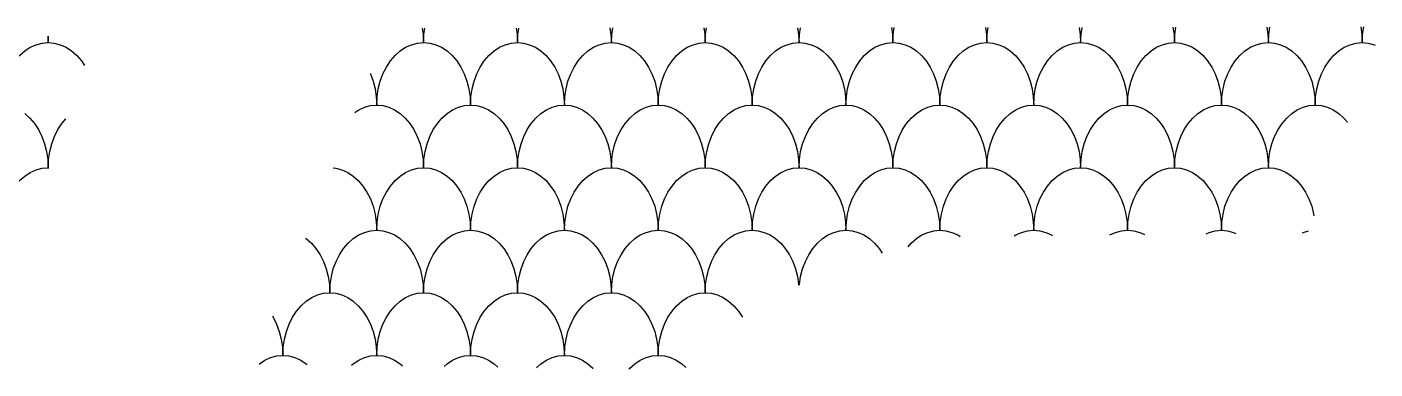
# Model space of a CAD drawing. Header units: millimetres. Extents: x -64 to 65, y -33 to 54.
# Drawn here: x 21.51 to 64.6, y 43.47 to 54.4 of the extents above; entities that cross this region are included whole.
import ezdxf

# ---------------------------------------------------------------- set-up
doc = ezdxf.new("R2010")
doc.units = ezdxf.units.MM

msp = doc.modelspace()

# ---------------------------------------------------------------- linework, layer by layer
for points in [[(34.149, 54.362), (34.179, 54.165), (34.192, 53.904)], [(34.192, 53.904), (34.204, 54.165), (34.234, 54.362)], [(37.149, 54.366), (37.179, 54.165), (37.192, 53.904)], [(37.192, 53.904), (37.204, 54.165), (37.234, 54.366)], [(40.148, 54.37), (40.179, 54.165), (40.192, 53.904)], [(40.192, 53.904), (40.204, 54.165), (40.235, 54.371)], [(43.148, 54.375), (43.179, 54.165), (43.192, 53.904)], [(43.192, 53.904), (43.204, 54.165), (43.236, 54.375)], [(46.147, 54.379), (46.179, 54.165), (46.192, 53.904)], [(46.192, 53.904), (46.204, 54.165), (46.236, 54.379)], [(49.146, 54.383), (49.179, 54.165), (49.192, 53.904)], [(49.192, 53.904), (49.204, 54.165), (49.237, 54.383)], [(52.146, 54.387), (52.179, 54.165), (52.192, 53.904)], [(52.192, 53.904), (52.204, 54.165), (52.237, 54.387)], [(55.145, 54.391), (55.179, 54.165), (55.192, 53.904)], [(55.192, 53.904), (55.204, 54.165), (55.238, 54.391)], [(58.144, 54.395), (58.179, 54.165), (58.192, 53.904)], [(58.192, 53.904), (58.204, 54.165), (58.239, 54.395)], [(61.144, 54.399), (61.179, 54.165), (61.192, 53.904)], [(61.192, 53.904), (61.204, 54.165), (61.239, 54.399)], [(64.143, 54.403), (64.179, 54.165), (64.192, 53.904)], [(64.192, 53.904), (64.204, 54.165), (64.24, 54.403)], [(20.692, 51.904), (20.704, 52.165), (20.743, 52.422), (20.806, 52.67), (20.893, 52.904), (21.002, 53.122), (21.131, 53.318), (21.278, 53.491), (21.442, 53.636), (21.618, 53.752), (21.803, 53.836), (21.996, 53.887), (22.192, 53.904), (22.387, 53.887), (22.58, 53.836), (22.766, 53.752), (22.942, 53.636), (23.105, 53.491), (23.252, 53.318), (23.351, 53.168)], [(22.181, 54.109), (22.192, 53.904)], [(22.192, 53.904), (22.202, 54.109)], [(32.692, 51.904), (32.704, 52.165), (32.743, 52.422), (32.806, 52.67), (32.893, 52.904), (33.002, 53.122), (33.131, 53.318), (33.278, 53.491), (33.442, 53.636), (33.618, 53.752), (33.803, 53.836), (33.996, 53.887), (34.192, 53.904), (34.387, 53.887), (34.58, 53.836), (34.766, 53.752), (34.942, 53.636), (35.105, 53.491), (35.252, 53.318), (35.382, 53.122), (35.491, 52.904), (35.577, 52.67), (35.64, 52.422), (35.679, 52.165), (35.692, 51.904)], [(35.692, 51.904), (35.704, 52.165), (35.743, 52.422), (35.806, 52.67), (35.893, 52.904), (36.002, 53.122), (36.131, 53.318), (36.278, 53.491), (36.442, 53.636), (36.618, 53.752), (36.803, 53.836), (36.996, 53.887), (37.192, 53.904), (37.387, 53.887), (37.58, 53.836), (37.766, 53.752), (37.942, 53.636), (38.105, 53.491), (38.252, 53.318), (38.382, 53.122), (38.491, 52.904), (38.577, 52.67), (38.64, 52.422), (38.679, 52.165), (38.692, 51.904)], [(38.692, 51.904), (38.704, 52.165), (38.743, 52.422), (38.806, 52.67), (38.893, 52.904), (39.002, 53.122), (39.131, 53.318), (39.278, 53.491), (39.442, 53.636), (39.618, 53.752), (39.803, 53.836), (39.996, 53.887), (40.192, 53.904), (40.387, 53.887), (40.58, 53.836), (40.766, 53.752), (40.942, 53.636), (41.105, 53.491), (41.252, 53.318), (41.382, 53.122), (41.491, 52.904), (41.577, 52.67), (41.64, 52.422), (41.679, 52.165), (41.692, 51.904)], [(41.692, 51.904), (41.704, 52.165), (41.743, 52.422), (41.806, 52.67), (41.893, 52.904), (42.002, 53.122), (42.131, 53.318), (42.278, 53.491), (42.442, 53.636), (42.618, 53.752), (42.803, 53.836), (42.996, 53.887), (43.192, 53.904), (43.387, 53.887), (43.58, 53.836), (43.766, 53.752), (43.942, 53.636), (44.105, 53.491), (44.252, 53.318), (44.382, 53.122), (44.491, 52.904), (44.577, 52.67), (44.64, 52.422), (44.679, 52.165), (44.692, 51.904)], [(44.692, 51.904), (44.704, 52.165), (44.743, 52.422), (44.806, 52.67), (44.893, 52.904), (45.002, 53.122), (45.131, 53.318), (45.278, 53.491), (45.442, 53.636), (45.618, 53.752), (45.803, 53.836), (45.996, 53.887), (46.192, 53.904), (46.387, 53.887), (46.58, 53.836), (46.766, 53.752), (46.942, 53.636), (47.105, 53.491), (47.252, 53.318), (47.382, 53.122), (47.491, 52.904), (47.577, 52.67), (47.64, 52.422), (47.679, 52.165), (47.692, 51.904)], [(47.692, 51.904), (47.704, 52.165), (47.743, 52.422), (47.806, 52.67), (47.893, 52.904), (48.002, 53.122), (48.131, 53.318), (48.278, 53.491), (48.442, 53.636), (48.618, 53.752), (48.803, 53.836), (48.996, 53.887), (49.192, 53.904), (49.387, 53.887), (49.58, 53.836), (49.766, 53.752), (49.942, 53.636), (50.105, 53.491), (50.252, 53.318), (50.382, 53.122), (50.491, 52.904), (50.577, 52.67), (50.64, 52.422), (50.679, 52.165), (50.692, 51.904)], [(50.692, 51.904), (50.704, 52.165), (50.743, 52.422), (50.806, 52.67), (50.893, 52.904), (51.002, 53.122), (51.131, 53.318), (51.278, 53.491), (51.442, 53.636), (51.618, 53.752), (51.803, 53.836), (51.996, 53.887), (52.192, 53.904), (52.387, 53.887), (52.58, 53.836), (52.766, 53.752), (52.942, 53.636), (53.105, 53.491), (53.252, 53.318), (53.382, 53.122), (53.491, 52.904), (53.577, 52.67), (53.64, 52.422), (53.679, 52.165), (53.692, 51.904)], [(53.692, 51.904), (53.704, 52.165), (53.743, 52.422), (53.806, 52.67), (53.893, 52.904), (54.002, 53.122), (54.131, 53.318), (54.278, 53.491), (54.442, 53.636), (54.618, 53.752), (54.803, 53.836), (54.996, 53.887), (55.192, 53.904), (55.387, 53.887), (55.58, 53.836), (55.766, 53.752), (55.942, 53.636), (56.105, 53.491), (56.252, 53.318), (56.382, 53.122), (56.491, 52.904), (56.577, 52.67), (56.64, 52.422), (56.679, 52.165), (56.692, 51.904)], [(56.692, 51.904), (56.704, 52.165), (56.743, 52.422), (56.806, 52.67), (56.893, 52.904), (57.002, 53.122), (57.131, 53.318), (57.278, 53.491), (57.442, 53.636), (57.618, 53.752), (57.803, 53.836), (57.996, 53.887), (58.192, 53.904), (58.387, 53.887), (58.58, 53.836), (58.766, 53.752), (58.942, 53.636), (59.105, 53.491), (59.252, 53.318), (59.382, 53.122), (59.491, 52.904), (59.577, 52.67), (59.64, 52.422), (59.679, 52.165), (59.692, 51.904)], [(59.692, 51.904), (59.704, 52.165), (59.743, 52.422), (59.806, 52.67), (59.893, 52.904), (60.002, 53.122), (60.131, 53.318), (60.278, 53.491), (60.442, 53.636), (60.618, 53.752), (60.803, 53.836), (60.996, 53.887), (61.192, 53.904), (61.387, 53.887), (61.58, 53.836), (61.766, 53.752), (61.942, 53.636), (62.105, 53.491), (62.252, 53.318), (62.382, 53.122), (62.491, 52.904), (62.577, 52.67), (62.64, 52.422), (62.679, 52.165), (62.692, 51.904)], [(62.692, 51.904), (62.704, 52.165), (62.743, 52.422), (62.806, 52.67), (62.893, 52.904), (63.002, 53.122), (63.131, 53.318), (63.278, 53.491), (63.442, 53.636), (63.618, 53.752), (63.803, 53.836), (63.996, 53.887), (64.192, 53.904), (64.387, 53.887), (64.58, 53.836), (64.602, 53.826)], [(32.485, 52.915), (32.491, 52.904), (32.577, 52.67), (32.64, 52.422), (32.679, 52.165), (32.692, 51.904)], [(31.997, 51.673), (32.118, 51.752), (32.303, 51.836), (32.496, 51.887), (32.692, 51.904), (32.887, 51.887), (33.08, 51.836), (33.266, 51.752), (33.442, 51.636), (33.605, 51.491), (33.752, 51.318), (33.882, 51.122), (33.991, 50.904), (34.077, 50.67), (34.14, 50.422), (34.179, 50.165), (34.192, 49.904)], [(34.192, 49.904), (34.204, 50.165), (34.243, 50.422), (34.306, 50.67), (34.393, 50.904), (34.502, 51.122), (34.631, 51.318), (34.778, 51.491), (34.942, 51.636), (35.118, 51.752), (35.303, 51.836), (35.496, 51.887), (35.692, 51.904), (35.887, 51.887), (36.08, 51.836), (36.266, 51.752), (36.442, 51.636), (36.605, 51.491), (36.752, 51.318), (36.882, 51.122), (36.991, 50.904), (37.077, 50.67), (37.14, 50.422), (37.179, 50.165), (37.192, 49.904)], [(37.192, 49.904), (37.204, 50.165), (37.243, 50.422), (37.306, 50.67), (37.393, 50.904), (37.502, 51.122), (37.631, 51.318), (37.778, 51.491), (37.942, 51.636), (38.118, 51.752), (38.303, 51.836), (38.496, 51.887), (38.692, 51.904), (38.887, 51.887), (39.08, 51.836), (39.266, 51.752), (39.442, 51.636), (39.605, 51.491), (39.752, 51.318), (39.882, 51.122), (39.991, 50.904), (40.077, 50.67), (40.14, 50.422), (40.179, 50.165), (40.192, 49.904)], [(40.192, 49.904), (40.204, 50.165), (40.243, 50.422), (40.306, 50.67), (40.393, 50.904), (40.502, 51.122), (40.631, 51.318), (40.778, 51.491), (40.942, 51.636), (41.118, 51.752), (41.303, 51.836), (41.496, 51.887), (41.692, 51.904), (41.887, 51.887), (42.08, 51.836), (42.266, 51.752), (42.442, 51.636), (42.605, 51.491), (42.752, 51.318), (42.882, 51.122), (42.991, 50.904), (43.077, 50.67), (43.14, 50.422), (43.179, 50.165), (43.192, 49.904)], [(43.192, 49.904), (43.204, 50.165), (43.243, 50.422), (43.306, 50.67), (43.393, 50.904), (43.502, 51.122), (43.631, 51.318), (43.778, 51.491), (43.942, 51.636), (44.118, 51.752), (44.303, 51.836), (44.496, 51.887), (44.692, 51.904), (44.887, 51.887), (45.08, 51.836), (45.266, 51.752), (45.442, 51.636), (45.605, 51.491), (45.752, 51.318), (45.882, 51.122), (45.991, 50.904), (46.077, 50.67), (46.14, 50.422), (46.179, 50.165), (46.192, 49.904)], [(46.192, 49.904), (46.204, 50.165), (46.243, 50.422), (46.306, 50.67), (46.393, 50.904), (46.502, 51.122), (46.631, 51.318), (46.778, 51.491), (46.942, 51.636), (47.118, 51.752), (47.303, 51.836), (47.496, 51.887), (47.692, 51.904), (47.887, 51.887), (48.08, 51.836), (48.266, 51.752), (48.442, 51.636), (48.605, 51.491), (48.752, 51.318), (48.882, 51.122), (48.991, 50.904), (49.077, 50.67), (49.14, 50.422), (49.179, 50.165), (49.192, 49.904)], [(49.192, 49.904), (49.204, 50.165), (49.243, 50.422), (49.306, 50.67), (49.393, 50.904), (49.502, 51.122), (49.631, 51.318), (49.778, 51.491), (49.942, 51.636), (50.118, 51.752), (50.303, 51.836), (50.496, 51.887), (50.692, 51.904), (50.887, 51.887), (51.08, 51.836), (51.266, 51.752), (51.442, 51.636), (51.605, 51.491), (51.752, 51.318), (51.882, 51.122), (51.991, 50.904), (52.077, 50.67), (52.14, 50.422), (52.179, 50.165), (52.192, 49.904)], [(52.192, 49.904), (52.204, 50.165), (52.243, 50.422), (52.306, 50.67), (52.393, 50.904), (52.502, 51.122), (52.631, 51.318), (52.778, 51.491), (52.942, 51.636), (53.118, 51.752), (53.303, 51.836), (53.496, 51.887), (53.692, 51.904), (53.887, 51.887), (54.08, 51.836), (54.266, 51.752), (54.442, 51.636), (54.605, 51.491), (54.752, 51.318), (54.882, 51.122), (54.991, 50.904), (55.077, 50.67), (55.14, 50.422), (55.179, 50.165), (55.192, 49.904)], [(55.192, 49.904), (55.204, 50.165), (55.243, 50.422), (55.306, 50.67), (55.393, 50.904), (55.502, 51.122), (55.631, 51.318), (55.778, 51.491), (55.942, 51.636), (56.118, 51.752), (56.303, 51.836), (56.496, 51.887), (56.692, 51.904), (56.887, 51.887), (57.08, 51.836), (57.266, 51.752), (57.442, 51.636), (57.605, 51.491), (57.752, 51.318), (57.882, 51.122), (57.991, 50.904), (58.077, 50.67), (58.14, 50.422), (58.179, 50.165), (58.192, 49.904)], [(58.192, 49.904), (58.204, 50.165), (58.243, 50.422), (58.306, 50.67), (58.393, 50.904), (58.502, 51.122), (58.631, 51.318), (58.778, 51.491), (58.942, 51.636), (59.118, 51.752), (59.303, 51.836), (59.496, 51.887), (59.692, 51.904), (59.887, 51.887), (60.08, 51.836), (60.266, 51.752), (60.442, 51.636), (60.605, 51.491), (60.752, 51.318), (60.882, 51.122), (60.991, 50.904), (61.077, 50.67), (61.14, 50.422), (61.179, 50.165), (61.192, 49.904)], [(61.192, 49.904), (61.204, 50.165), (61.243, 50.422), (61.306, 50.67), (61.393, 50.904), (61.502, 51.122), (61.631, 51.318), (61.778, 51.491), (61.942, 51.636), (62.118, 51.752), (62.303, 51.836), (62.496, 51.887), (62.692, 51.904), (62.887, 51.887), (63.08, 51.836), (63.266, 51.752), (63.442, 51.636), (63.605, 51.491), (63.719, 51.357)], [(21.442, 51.636), (21.605, 51.491), (21.752, 51.318), (21.882, 51.122), (21.991, 50.904), (22.077, 50.67), (22.14, 50.422), (22.179, 50.165), (22.192, 49.904)], [(22.192, 49.904), (22.204, 50.165), (22.243, 50.422), (22.306, 50.67), (22.393, 50.904), (22.502, 51.122), (22.631, 51.318), (22.756, 51.465)], [(20.692, 47.904), (20.704, 48.165), (20.743, 48.422), (20.806, 48.67), (20.893, 48.904), (21.002, 49.122), (21.131, 49.318), (21.278, 49.491), (21.442, 49.636), (21.618, 49.752), (21.803, 49.836), (21.996, 49.887), (22.192, 49.904), (22.211, 49.903)], [(31.298, 49.895), (31.387, 49.887), (31.58, 49.836), (31.766, 49.752), (31.942, 49.636), (32.105, 49.491), (32.252, 49.318), (32.382, 49.122), (32.491, 48.904), (32.577, 48.67), (32.64, 48.422), (32.679, 48.165), (32.692, 47.904)], [(32.692, 47.904), (32.704, 48.165), (32.743, 48.422), (32.806, 48.67), (32.893, 48.904), (33.002, 49.122), (33.131, 49.318), (33.278, 49.491), (33.442, 49.636), (33.618, 49.752), (33.803, 49.836), (33.996, 49.887), (34.192, 49.904), (34.387, 49.887), (34.58, 49.836), (34.766, 49.752), (34.942, 49.636), (35.105, 49.491), (35.252, 49.318), (35.382, 49.122), (35.491, 48.904), (35.577, 48.67), (35.64, 48.422), (35.679, 48.165), (35.692, 47.904)], [(35.692, 47.904), (35.704, 48.165), (35.743, 48.422), (35.806, 48.67), (35.893, 48.904), (36.002, 49.122), (36.131, 49.318), (36.278, 49.491), (36.442, 49.636), (36.618, 49.752), (36.803, 49.836), (36.996, 49.887), (37.192, 49.904), (37.387, 49.887), (37.58, 49.836), (37.766, 49.752), (37.942, 49.636), (38.105, 49.491), (38.252, 49.318), (38.382, 49.122), (38.491, 48.904), (38.577, 48.67), (38.64, 48.422), (38.679, 48.165), (38.692, 47.904)], [(38.692, 47.904), (38.704, 48.165), (38.743, 48.422), (38.806, 48.67), (38.893, 48.904), (39.002, 49.122), (39.131, 49.318), (39.278, 49.491), (39.442, 49.636), (39.618, 49.752), (39.803, 49.836), (39.996, 49.887), (40.192, 49.904), (40.387, 49.887), (40.58, 49.836), (40.766, 49.752), (40.942, 49.636), (41.105, 49.491), (41.252, 49.318), (41.382, 49.122), (41.491, 48.904), (41.577, 48.67), (41.64, 48.422), (41.679, 48.165), (41.692, 47.904)], [(41.692, 47.904), (41.704, 48.165), (41.743, 48.422), (41.806, 48.67), (41.893, 48.904), (42.002, 49.122), (42.131, 49.318), (42.278, 49.491), (42.442, 49.636), (42.618, 49.752), (42.803, 49.836), (42.996, 49.887), (43.192, 49.904), (43.387, 49.887), (43.58, 49.836), (43.766, 49.752), (43.942, 49.636), (44.105, 49.491), (44.252, 49.318), (44.382, 49.122), (44.491, 48.904), (44.577, 48.67), (44.64, 48.422), (44.679, 48.165), (44.692, 47.904)], [(44.692, 47.904), (44.704, 48.165), (44.743, 48.422), (44.806, 48.67), (44.893, 48.904), (45.002, 49.122), (45.131, 49.318), (45.278, 49.491), (45.442, 49.636), (45.618, 49.752), (45.803, 49.836), (45.996, 49.887), (46.192, 49.904), (46.387, 49.887), (46.58, 49.836), (46.766, 49.752), (46.942, 49.636), (47.105, 49.491), (47.252, 49.318), (47.382, 49.122), (47.491, 48.904), (47.577, 48.67), (47.64, 48.422), (47.679, 48.165), (47.692, 47.904)], [(47.692, 47.904), (47.704, 48.165), (47.743, 48.422), (47.806, 48.67), (47.893, 48.904), (48.002, 49.122), (48.131, 49.318), (48.278, 49.491), (48.442, 49.636), (48.618, 49.752), (48.803, 49.836), (48.996, 49.887), (49.192, 49.904), (49.387, 49.887), (49.58, 49.836), (49.766, 49.752), (49.942, 49.636), (50.105, 49.491), (50.252, 49.318), (50.382, 49.122), (50.491, 48.904), (50.577, 48.67), (50.64, 48.422), (50.679, 48.165), (50.692, 47.904)], [(50.692, 47.904), (50.704, 48.165), (50.743, 48.422), (50.806, 48.67), (50.893, 48.904), (51.002, 49.122), (51.131, 49.318), (51.278, 49.491), (51.442, 49.636), (51.618, 49.752), (51.803, 49.836), (51.996, 49.887), (52.192, 49.904), (52.387, 49.887), (52.58, 49.836), (52.766, 49.752), (52.942, 49.636), (53.105, 49.491), (53.252, 49.318), (53.382, 49.122), (53.491, 48.904), (53.577, 48.67), (53.64, 48.422), (53.679, 48.165), (53.692, 47.904)], [(53.692, 47.904), (53.704, 48.165), (53.743, 48.422), (53.806, 48.67), (53.893, 48.904), (54.002, 49.122), (54.131, 49.318), (54.278, 49.491), (54.442, 49.636), (54.618, 49.752), (54.803, 49.836), (54.996, 49.887), (55.192, 49.904), (55.387, 49.887), (55.58, 49.836), (55.766, 49.752), (55.942, 49.636), (56.105, 49.491), (56.252, 49.318), (56.382, 49.122), (56.491, 48.904), (56.577, 48.67), (56.64, 48.422), (56.679, 48.165), (56.692, 47.904)], [(56.692, 47.904), (56.704, 48.165), (56.743, 48.422), (56.806, 48.67), (56.893, 48.904), (57.002, 49.122), (57.131, 49.318), (57.278, 49.491), (57.442, 49.636), (57.618, 49.752), (57.803, 49.836), (57.996, 49.887), (58.192, 49.904), (58.387, 49.887), (58.58, 49.836), (58.766, 49.752), (58.942, 49.636), (59.105, 49.491), (59.252, 49.318), (59.382, 49.122), (59.491, 48.904), (59.577, 48.67), (59.64, 48.422), (59.679, 48.165), (59.692, 47.904)], [(59.692, 47.904), (59.704, 48.165), (59.743, 48.422), (59.806, 48.67), (59.893, 48.904), (60.002, 49.122), (60.131, 49.318), (60.278, 49.491), (60.442, 49.636), (60.618, 49.752), (60.803, 49.836), (60.996, 49.887), (61.192, 49.904), (61.387, 49.887), (61.58, 49.836), (61.766, 49.752), (61.942, 49.636), (62.105, 49.491), (62.252, 49.318), (62.382, 49.122), (62.491, 48.904), (62.577, 48.67), (62.64, 48.422), (62.649, 48.365)], [(31.192, 45.904), (31.204, 46.165), (31.243, 46.422), (31.306, 46.67), (31.393, 46.904), (31.502, 47.122), (31.631, 47.318), (31.778, 47.491), (31.942, 47.636), (32.118, 47.752), (32.303, 47.836), (32.496, 47.887), (32.692, 47.904), (32.887, 47.887), (33.08, 47.836), (33.266, 47.752), (33.442, 47.636), (33.605, 47.491), (33.752, 47.318), (33.882, 47.122), (33.991, 46.904), (34.077, 46.67), (34.14, 46.422), (34.179, 46.165), (34.192, 45.904)], [(34.192, 45.904), (34.204, 46.165), (34.243, 46.422), (34.306, 46.67), (34.393, 46.904), (34.502, 47.122), (34.631, 47.318), (34.778, 47.491), (34.942, 47.636), (35.118, 47.752), (35.303, 47.836), (35.496, 47.887), (35.692, 47.904), (35.887, 47.887), (36.08, 47.836), (36.266, 47.752), (36.442, 47.636), (36.605, 47.491), (36.752, 47.318), (36.882, 47.122), (36.991, 46.904), (37.077, 46.67), (37.14, 46.422), (37.179, 46.165), (37.192, 45.904)], [(37.192, 45.904), (37.204, 46.165), (37.243, 46.422), (37.306, 46.67), (37.393, 46.904), (37.502, 47.122), (37.631, 47.318), (37.778, 47.491), (37.942, 47.636), (38.118, 47.752), (38.303, 47.836), (38.496, 47.887), (38.692, 47.904), (38.887, 47.887), (39.08, 47.836), (39.266, 47.752), (39.442, 47.636), (39.605, 47.491), (39.752, 47.318), (39.882, 47.122), (39.991, 46.904), (40.077, 46.67), (40.14, 46.422), (40.179, 46.165), (40.192, 45.904)], [(40.192, 45.904), (40.204, 46.165), (40.243, 46.422), (40.306, 46.67), (40.393, 46.904), (40.502, 47.122), (40.631, 47.318), (40.778, 47.491), (40.942, 47.636), (41.118, 47.752), (41.303, 47.836), (41.496, 47.887), (41.692, 47.904), (41.887, 47.887), (42.08, 47.836), (42.266, 47.752), (42.442, 47.636), (42.605, 47.491), (42.752, 47.318), (42.882, 47.122), (42.991, 46.904), (43.077, 46.67), (43.14, 46.422), (43.179, 46.165), (43.192, 45.904)], [(43.192, 45.904), (43.204, 46.165), (43.243, 46.422), (43.306, 46.67), (43.393, 46.904), (43.502, 47.122), (43.631, 47.318), (43.778, 47.491), (43.942, 47.636), (44.118, 47.752), (44.303, 47.836), (44.496, 47.887), (44.692, 47.904), (44.887, 47.887), (45.08, 47.836), (45.266, 47.752), (45.442, 47.636), (45.605, 47.491), (45.752, 47.318), (45.882, 47.122), (45.991, 46.904), (46.077, 46.67), (46.14, 46.422), (46.179, 46.165), (46.18, 46.143)], [(46.204, 46.156), (46.204, 46.165), (46.243, 46.422), (46.306, 46.67), (46.393, 46.904), (46.502, 47.122), (46.631, 47.318), (46.778, 47.491), (46.942, 47.636), (47.118, 47.752), (47.303, 47.836), (47.496, 47.887), (47.692, 47.904), (47.887, 47.887), (48.08, 47.836), (48.266, 47.752), (48.442, 47.636), (48.605, 47.491), (48.752, 47.318), (48.847, 47.174)], [(49.676, 47.371), (49.778, 47.491), (49.942, 47.636), (50.118, 47.752), (50.303, 47.836), (50.496, 47.887), (50.692, 47.904), (50.887, 47.887), (51.08, 47.836), (51.266, 47.752), (51.344, 47.7)], [(53.069, 47.72), (53.118, 47.752), (53.303, 47.836), (53.496, 47.887), (53.692, 47.904), (53.887, 47.887), (54.08, 47.836), (54.266, 47.752), (54.293, 47.734)], [(56.125, 47.755), (56.303, 47.836), (56.496, 47.887), (56.692, 47.904), (56.887, 47.887), (57.08, 47.836), (57.23, 47.768)], [(59.203, 47.79), (59.303, 47.836), (59.496, 47.887), (59.692, 47.904), (59.887, 47.887), (60.08, 47.836), (60.156, 47.801)], [(62.28, 47.826), (62.303, 47.836), (62.476, 47.882)], [(30.417, 47.653), (30.442, 47.636), (30.605, 47.491), (30.752, 47.318), (30.882, 47.122), (30.991, 46.904), (31.077, 46.67), (31.14, 46.422), (31.179, 46.165), (31.192, 45.904)], [(29.692, 43.904), (29.704, 44.165), (29.743, 44.422), (29.806, 44.67), (29.893, 44.904), (30.002, 45.122), (30.131, 45.318), (30.278, 45.491), (30.442, 45.636), (30.618, 45.752), (30.803, 45.836), (30.996, 45.887), (31.192, 45.904), (31.387, 45.887), (31.58, 45.836), (31.766, 45.752), (31.942, 45.636), (32.105, 45.491), (32.252, 45.318), (32.382, 45.122), (32.491, 44.904), (32.577, 44.67), (32.64, 44.422), (32.679, 44.165), (32.692, 43.904)], [(32.692, 43.904), (32.704, 44.165), (32.743, 44.422), (32.806, 44.67), (32.893, 44.904), (33.002, 45.122), (33.131, 45.318), (33.278, 45.491), (33.442, 45.636), (33.618, 45.752), (33.803, 45.836), (33.996, 45.887), (34.192, 45.904), (34.387, 45.887), (34.58, 45.836), (34.766, 45.752), (34.942, 45.636), (35.105, 45.491), (35.252, 45.318), (35.382, 45.122), (35.491, 44.904), (35.577, 44.67), (35.64, 44.422), (35.679, 44.165), (35.692, 43.904)], [(35.692, 43.904), (35.704, 44.165), (35.743, 44.422), (35.806, 44.67), (35.893, 44.904), (36.002, 45.122), (36.131, 45.318), (36.278, 45.491), (36.442, 45.636), (36.618, 45.752), (36.803, 45.836), (36.996, 45.887), (37.192, 45.904), (37.387, 45.887), (37.58, 45.836), (37.766, 45.752), (37.942, 45.636), (38.105, 45.491), (38.252, 45.318), (38.382, 45.122), (38.491, 44.904), (38.577, 44.67), (38.64, 44.422), (38.679, 44.165), (38.692, 43.904)], [(38.692, 43.904), (38.704, 44.165), (38.743, 44.422), (38.806, 44.67), (38.893, 44.904), (39.002, 45.122), (39.131, 45.318), (39.278, 45.491), (39.442, 45.636), (39.618, 45.752), (39.803, 45.836), (39.996, 45.887), (40.192, 45.904), (40.387, 45.887), (40.58, 45.836), (40.766, 45.752), (40.942, 45.636), (41.105, 45.491), (41.252, 45.318), (41.382, 45.122), (41.491, 44.904), (41.577, 44.67), (41.64, 44.422), (41.679, 44.165), (41.692, 43.904)], [(41.692, 43.904), (41.704, 44.165), (41.743, 44.422), (41.806, 44.67), (41.893, 44.904), (42.002, 45.122), (42.131, 45.318), (42.278, 45.491), (42.442, 45.636), (42.618, 45.752), (42.803, 45.836), (42.996, 45.887), (43.192, 45.904), (43.387, 45.887), (43.58, 45.836), (43.766, 45.752), (43.942, 45.636), (44.105, 45.491), (44.252, 45.318), (44.38, 45.124)], [(29.359, 45.156), (29.382, 45.122), (29.491, 44.904), (29.577, 44.67), (29.64, 44.422), (29.679, 44.165), (29.692, 43.904)], [(28.94, 43.634), (28.942, 43.636), (29.118, 43.752), (29.303, 43.836), (29.496, 43.887), (29.692, 43.904), (29.887, 43.887), (30.08, 43.836), (30.266, 43.752), (30.442, 43.636), (30.468, 43.613)], [(31.892, 43.592), (31.942, 43.636), (32.118, 43.752), (32.303, 43.836), (32.496, 43.887), (32.692, 43.904), (32.887, 43.887), (33.08, 43.836), (33.266, 43.752), (33.442, 43.636), (33.517, 43.569)], [(34.845, 43.55), (34.942, 43.636), (35.118, 43.752), (35.303, 43.836), (35.496, 43.887), (35.692, 43.904), (35.887, 43.887), (36.08, 43.836), (36.266, 43.752), (36.442, 43.636), (36.566, 43.526)], [(37.798, 43.508), (37.942, 43.636), (38.118, 43.752), (38.303, 43.836), (38.496, 43.887), (38.692, 43.904), (38.887, 43.887), (39.08, 43.836), (39.266, 43.752), (39.442, 43.636), (39.605, 43.491), (39.612, 43.482)], [(40.757, 43.466), (40.778, 43.491), (40.942, 43.636), (41.118, 43.752), (41.303, 43.836), (41.496, 43.887), (41.692, 43.904), (41.887, 43.887), (42.08, 43.836), (42.266, 43.752), (42.442, 43.636), (42.577, 43.516)]]:
    msp.add_lwpolyline(points)

doc.saveas('drawing.dxf')
